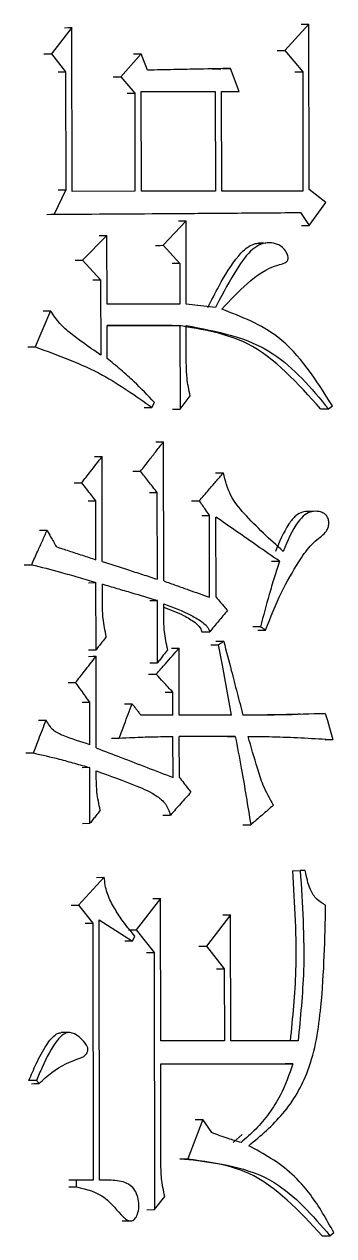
# Model space of a CAD drawing. Header units: millimetres. Extents: x 2301 to 4250, y 838 to 2217.
# Drawn here: x 3075.97 to 3078.01, y 1051.84 to 1059.85 of the extents above; entities that cross this region are included whole.
import ezdxf

# ---------------------------------------------------------------- set-up
doc = ezdxf.new("R2010")
doc.units = ezdxf.units.MM

msp = doc.modelspace()

# ---------------------------------------------------------------- linework, layer by layer
at = {"color": 7, "linetype": 'Continuous', "lineweight": 25}
for p, q in [((3076.2816, 1059.8226), (3076.1463, 1059.6494)), ((3076.2834, 1058.7409), (3076.2816, 1059.8226)), ((3077.8464, 1059.8452), (3077.6879, 1059.672)), ((3077.8483, 1058.7526), (3077.8464, 1059.8452)), ((3076.1463, 1059.6494), (3076.2397, 1059.5305)), ((3076.7385, 1059.6498), (3076.6036, 1059.4983)), ((3076.7808, 1059.5417), (3076.7385, 1059.6498)), ((3077.6879, 1059.672), (3077.8052, 1059.5314)), ((3077.2066, 1059.5503), (3077.2646, 1059.5515)), ((3077.3867, 1059.4014), (3077.3278, 1059.5528)), ((3076.2397, 1059.5305), (3076.2411, 1058.7517)), ((3076.6036, 1059.4983), (3076.6967, 1059.3902)), ((3077.8052, 1059.5314), (3077.8065, 1058.7418)), ((3076.6967, 1059.3902), (3076.6978, 1058.7411)), ((3076.7389, 1059.401), (3077.2272, 1059.4013)), ((3076.74, 1058.7411), (3076.7389, 1059.401)), ((3077.1761, 1059.4011), (3077.2272, 1059.4013)), ((3077.2272, 1059.4013), (3077.2284, 1058.7414)), ((3077.2692, 1059.4013), (3077.3867, 1059.4014)), ((3077.2704, 1058.7415), (3077.2692, 1059.4013)), ((3077.3354, 1059.4012), (3077.3867, 1059.4014)), ((3076.2411, 1058.7517), (3076.165, 1058.5893)), ((3076.1913, 1058.7514), (3076.2411, 1058.7517)), ((3076.6978, 1058.7411), (3076.2834, 1058.7409)), ((3077.2284, 1058.7414), (3076.74, 1058.7411)), ((3077.8065, 1058.7418), (3077.2704, 1058.7415)), ((3077.957, 1058.6662), (3077.8483, 1058.7526)), ((3077.8487, 1058.5147), (3077.957, 1058.6662)), ((3077.79, 1058.6012), (3077.8487, 1058.5147)), ((3077.0353, 1058.5466), (3076.884, 1058.3843)), ((3077.0362, 1057.9949), (3077.0353, 1058.5466)), ((3076.5125, 1058.4489), (3076.352, 1058.2866)), ((3076.5132, 1057.9946), (3076.5125, 1058.4489)), ((3076.884, 1058.3843), (3076.9937, 1058.2653)), ((3077.5437, 1058.3955), (3077.4918, 1058.3952)), ((3076.352, 1058.2866), (3076.4707, 1058.1568)), ((3076.9937, 1058.2653), (3076.9429, 1058.2651)), ((3076.9937, 1058.2653), (3076.9941, 1057.9949)), ((3076.4707, 1058.1568), (3076.4715, 1057.6592)), ((3076.1407, 1057.9511), (3076.0392, 1057.7131)), ((3076.0911, 1057.9509), (3076.1407, 1057.9511)), ((3076.9941, 1057.9949), (3076.5132, 1057.9946)), ((3077.2297, 1057.9734), (3077.0362, 1057.9949)), ((3076.5135, 1057.854), (3076.9944, 1057.8543)), ((3076.5138, 1057.6376), (3076.5135, 1057.854)), ((3076.9433, 1057.854), (3076.5135, 1057.8538)), ((3076.9436, 1057.854), (3076.9944, 1057.8543)), ((3076.9944, 1057.8543), (3076.9953, 1057.3026)), ((3077.0369, 1057.6055), (3077.0365, 1057.8543)), ((3075.9897, 1057.7127), (3076.0392, 1057.7129)), ((3076.9953, 1057.3026), (3077.0625, 1057.3892)), ((3076.7594, 1057.3131), (3076.8099, 1057.3133)), ((3076.8099, 1057.3133), (3076.8267, 1057.3458)), ((3076.9445, 1057.3024), (3076.9953, 1057.3026)), ((3077.9236, 1057.3029), (3077.976, 1057.3032)), ((3077.976, 1057.3032), (3078.001, 1057.3248)), ((3076.8878, 1056.1667), (3076.8862, 1057.0862)), ((3076.4823, 1056.2963), (3076.4811, 1056.9886)), ((3076.6843, 1056.8911), (3076.7347, 1056.8914)), ((3077.2305, 1056.8807), (3077.282, 1056.881)), ((3076.2961, 1056.8152), (3076.346, 1056.8154)), ((3076.8456, 1056.1775), (3076.8446, 1056.7508)), ((3076.44, 1056.3071), (3076.4393, 1056.6965)), ((3077.0716, 1056.6967), (3077.1226, 1056.6969)), ((3077.1909, 1056.0587), (3077.19, 1056.5996)), ((3077.2329, 1056.0588), (3077.232, 1056.5888)), ((3077.8952, 1056.6269), (3077.8429, 1056.6266)), ((3075.9667, 1056.2741), (3076.0162, 1056.2743)), ((3077.6001, 1056.2967), (3077.6518, 1056.297)), ((3076.3902, 1056.1554), (3076.4402, 1056.1556)), ((3076.441, 1055.7121), (3076.4402, 1056.1556)), ((3076.4828, 1056.015), (3076.4825, 1056.1448)), ((3076.7953, 1056.0366), (3076.8458, 1056.0369)), ((3076.8465, 1055.6258), (3076.8458, 1056.0369)), ((3076.8882, 1055.9287), (3076.888, 1056.0153)), ((3077.5269, 1055.8642), (3077.4754, 1055.864)), ((3077.1402, 1055.8313), (3077.1912, 1055.8315)), ((3076.3907, 1055.7119), (3076.441, 1055.7121)), ((3076.9903, 1055.2798), (3076.9896, 1055.7233)), ((3077.1991, 1055.7448), (3077.2503, 1055.7451)), ((3077.2838, 1055.7667), (3077.2327, 1055.7665)), ((3076.4421, 1055.0631), (3076.4411, 1055.6689)), ((3076.796, 1055.6256), (3076.8465, 1055.6258)), ((3076.7877, 1055.5499), (3076.8382, 1055.5501)), ((3076.2561, 1055.4954), (3076.3059, 1055.4957)), ((3076.8973, 1055.4309), (3076.948, 1055.4312)), ((3076.9482, 1055.2797), (3076.948, 1055.4312)), ((3076.3997, 1055.0847), (3076.3993, 1055.3659)), ((3076.0618, 1055.2466), (3076.1114, 1055.2469)), ((3076.9482, 1055.2797), (3076.7375, 1055.2796)), ((3077.335, 1055.28), (3076.9903, 1055.2798)), ((3077.7874, 1055.2869), (3077.9021, 1055.2909)), ((3076.9489, 1054.8687), (3076.9485, 1055.1391)), ((3077.3604, 1055.1394), (3076.9906, 1055.1391)), ((3076.991, 1054.8687), (3076.9906, 1055.1391)), ((3077.3092, 1055.1391), (3077.3604, 1055.1394)), ((3077.9526, 1055.1179), (3078.0047, 1055.1181)), ((3076.4, 1054.9333), (3076.35, 1054.933)), ((3076.4006, 1054.5655), (3076.4, 1054.9333)), ((3076.4424, 1054.8684), (3076.4423, 1054.9116)), ((3076.8818, 1054.6196), (3076.9325, 1054.6198)), ((3076.3507, 1054.5652), (3076.4006, 1054.5655)), ((3077.4107, 1054.5551), (3077.4621, 1054.5553)), ((3076.4943, 1054.2086), (3076.3253, 1054.0246)), ((3076.4442, 1054.2083), (3076.4943, 1054.2086)), ((3077.737, 1054.2524), (3077.7891, 1054.2526)), ((3077.8225, 1054.2526), (3077.7891, 1054.2526)), ((3076.3253, 1054.0246), (3076.4187, 1053.9056)), ((3076.866, 1054.0682), (3076.7061, 1053.8625)), ((3076.8676, 1053.1271), (3076.866, 1054.0682)), ((3077.3289, 1053.9603), (3077.1696, 1053.7546)), ((3077.3303, 1053.1273), (3077.3289, 1053.9603)), ((3076.4187, 1053.9056), (3076.4216, 1052.2073)), ((3076.4639, 1052.2073), (3076.4609, 1053.9273)), ((3076.4609, 1053.9273), (3076.6809, 1053.7868)), ((3076.7061, 1053.8625), (3076.8245, 1053.7112)), ((3076.6809, 1053.7868), (3076.6306, 1053.7865)), ((3076.6809, 1053.7868), (3076.6977, 1053.8193)), ((3076.8245, 1053.7112), (3076.8274, 1052.0129)), ((3077.1696, 1053.7546), (3077.2875, 1053.6033)), ((3077.2875, 1053.6033), (3077.2883, 1053.1273)), ((3076.2599, 1053.1825), (3076.2098, 1053.1823)), ((3077.2883, 1053.1273), (3076.8676, 1053.1271)), ((3077.7743, 1053.1276), (3077.3303, 1053.1273)), ((3076.8679, 1052.9756), (3077.7411, 1052.9761)), ((3076.869, 1052.3158), (3076.8679, 1052.9756)), ((3076.0475, 1052.8669), (3075.9977, 1052.8667)), ((3076.0644, 1052.8454), (3076.0475, 1052.8669)), ((3077.1463, 1052.608), (3077.0458, 1052.3483)), ((3077.2053, 1052.5215), (3077.1463, 1052.608)), ((3077.4058, 1052.5102), (3077.347, 1052.4565)), ((3076.9947, 1052.348), (3077.0458, 1052.3483)), ((3076.3115, 1052.2072), (3076.2616, 1052.207)), ((3076.4216, 1052.2073), (3076.3115, 1052.2072)), ((3076.3116, 1052.164), (3076.3115, 1052.2072)), ((3076.4994, 1052.2085), (3076.4639, 1052.2083)), ((3076.2617, 1052.1637), (3076.3116, 1052.164)), ((3076.8274, 1052.0129), (3076.8947, 1052.0994)), ((3076.613, 1051.9383), (3076.6634, 1051.9386)), ((3076.7768, 1052.0126), (3076.8274, 1052.0129)), ((3077.9852, 1051.8405), (3078.0102, 1051.8621)), ((3077.9329, 1051.8402), (3077.9852, 1051.8404))]:
    msp.add_line(p, q, dxfattribs=at)
at = {"color": 7, "linetype": 'Continuous', "lineweight": 25, "flags": 128}
for points in [[(3076.2318, 1059.8223), (3076.2595, 1059.8225), (3076.2816, 1059.8226)], [(3077.7945, 1059.8449), (3077.8235, 1059.8451), (3077.8464, 1059.8452)], [(3076.0966, 1059.6492), (3076.1243, 1059.6493), (3076.1463, 1059.6494)], [(3076.688, 1059.6496), (3076.7162, 1059.6497), (3076.7385, 1059.6498)], [(3077.6359, 1059.6718), (3077.665, 1059.6719), (3077.6879, 1059.672)], [(3077.2763, 1059.5526), (3077.3051, 1059.5527), (3077.3278, 1059.5528)], [(3076.19, 1059.5303), (3076.2177, 1059.5304), (3076.2397, 1059.5305)], [(3076.5534, 1059.498), (3076.5814, 1059.4982), (3076.6036, 1059.4983)], [(3077.7533, 1059.5312), (3077.7822, 1059.5313), (3077.8052, 1059.5314)], [(3076.6463, 1059.3899), (3076.6744, 1059.39), (3076.6967, 1059.3902)], [(3076.1154, 1058.5891), (3076.143, 1058.5892), (3076.165, 1058.5893)], [(3076.9845, 1058.5464), (3077.0128, 1058.5465), (3077.0353, 1058.5466)], [(3077.7965, 1058.5144), (3077.8257, 1058.5145), (3077.8487, 1058.5147)], [(3076.4623, 1058.4487), (3076.4903, 1058.4488), (3076.5125, 1058.4489)], [(3076.8334, 1058.384), (3076.8616, 1058.3842), (3076.884, 1058.3843)], [(3076.3021, 1058.2863), (3076.3299, 1058.2865), (3076.352, 1058.2866)], [(3076.4206, 1058.1566), (3076.4485, 1058.1567), (3076.4707, 1058.1568)], [(3076.8353, 1057.0859), (3076.8638, 1057.0861), (3076.8862, 1057.0862)], [(3076.431, 1056.9883), (3076.4589, 1056.9885), (3076.4811, 1056.9886)], [(3076.794, 1056.7506), (3076.8222, 1056.7507), (3076.8446, 1056.7508)], [(3076.389, 1056.6962), (3076.4172, 1056.6964), (3076.4393, 1056.6965)], [(3077.1387, 1056.5994), (3077.1674, 1056.5995), (3077.19, 1056.5996)], [(3076.0681, 1056.5013), (3076.0957, 1056.5015), (3076.1177, 1056.5016)], [(3077.5089, 1055.8424), (3077.5318, 1055.8425), (3077.5461, 1055.8425), (3077.5605, 1055.8426)], [(3076.9388, 1055.723), (3076.9671, 1055.7232), (3076.9896, 1055.7233)], [(3077.335, 1055.28), (3077.2994, 1055.4757), (3077.2748, 1055.6104), (3077.2503, 1055.7451)], [(3076.391, 1055.6686), (3076.4189, 1055.6687), (3076.4411, 1055.6689)], [(3076.3493, 1055.3657), (3076.3771, 1055.3658), (3076.3993, 1055.3659)], [(3076.6279, 1055.3551), (3076.656, 1055.3552), (3076.6782, 1055.3553)], [(3077.9021, 1055.2909), (3077.9313, 1055.2911), (3077.9543, 1055.2912)], [(3077.9543, 1055.2912), (3077.9681, 1055.2438), (3077.9819, 1055.1965), (3078.0047, 1055.1181)], [(3076.5436, 1055.1278), (3076.5719, 1055.128), (3076.5942, 1055.1281)], [(3075.9773, 1055.0301), (3076.0049, 1055.0303), (3076.0268, 1055.0304)], [(3076.2755, 1054.0243), (3076.3033, 1054.0244), (3076.3253, 1054.0246)], [(3076.8154, 1054.0679), (3076.8436, 1054.0681), (3076.866, 1054.0682)], [(3077.2776, 1053.96), (3077.3062, 1053.9602), (3077.3289, 1053.9603)], [(3076.3687, 1053.9054), (3076.3965, 1053.9055), (3076.4187, 1053.9056)], [(3076.6557, 1053.8623), (3076.6838, 1053.8624), (3076.7061, 1053.8625)], [(3076.774, 1053.7109), (3076.8021, 1053.7111), (3076.8245, 1053.7112)], [(3077.1186, 1053.7544), (3077.147, 1053.7545), (3077.1696, 1053.7546)], [(3077.2363, 1053.603), (3077.2649, 1053.6032), (3077.2875, 1053.6033)], [(3077.7411, 1052.9761), (3077.7245, 1052.9761), (3077.7068, 1052.976), (3077.6893, 1052.9759)], [(3076.0146, 1052.8451), (3076.0321, 1052.8452), (3076.0482, 1052.8453), (3076.0644, 1052.8454)], [(3077.0954, 1052.6078), (3077.1238, 1052.6079), (3077.1463, 1052.608)]]:
    msp.add_lwpolyline(points, dxfattribs=at)
at = {"color": 7, "linetype": 'Continuous', "lineweight": 25}
for points, knots in [([(3077.3278, 1059.5528), (3077.2613, 1059.5515), (3077.1371, 1059.5489), (3076.9548, 1059.5452), (3076.8388, 1059.5428), (3076.7808, 1059.5417)], [0, 0, 0, 0, 0.365157, 0.682577, 1, 1, 1, 1]), ([(3076.165, 1058.5893), (3076.4303, 1058.5911), (3076.8353, 1058.5938), (3077.376, 1058.5978), (3077.652, 1058.6), (3077.79, 1058.6012)], [0, 0, 0, 0, 0.487242, 0.743616, 1, 1, 1, 1]), ([(3077.1783, 1057.9732), (3077.203, 1058.0212), (3077.2644, 1058.1404), (3077.3479, 1058.2811), (3077.4372, 1058.3758), (3077.5008, 1058.3999), (3077.5424, 1058.4045), (3077.5619, 1058.3972), (3077.5629, 1058.3968)], [0, 0, 0, 0, 0.257229, 0.638919, 0.785449, 0.890225, 0.994686, 1, 1, 1, 1]), ([(3077.2716, 1057.9628), (3077.3262, 1058.0213), (3077.4359, 1058.1388), (3077.5817, 1058.2433), (3077.6766, 1058.2621), (3077.6976, 1058.2746), (3077.7047, 1058.282), (3077.7084, 1058.2906), (3077.7096, 1058.3016), (3077.7069, 1058.3187), (3077.6952, 1058.3445), (3077.6722, 1058.3726), (3077.6335, 1058.3955), (3077.5846, 1058.4034), (3077.5275, 1058.395), (3077.4476, 1058.3433), (3077.3509, 1058.2018), (3077.2769, 1058.0671), (3077.2327, 1057.9794), (3077.2297, 1057.9734)], [0, 0, 0, 0, 0.18163, 0.364882, 0.405351, 0.414707, 0.422093, 0.428253, 0.434385, 0.444972, 0.464049, 0.494572, 0.524891, 0.568286, 0.613424, 0.66332, 0.787219, 0.985383, 1, 1, 1, 1]), ([(3076.4715, 1057.6592), (3076.4312, 1057.6874), (3076.3648, 1057.7337), (3076.2733, 1057.8007), (3076.1984, 1057.8653), (3076.16, 1057.9224), (3076.1407, 1057.9511)], [0, 0, 0, 0, 0.3368644, 0.5553727, 0.7756395, 1, 1, 1, 1]), ([(3078.001, 1057.3248), (3077.8932, 1057.4952), (3077.7034, 1057.7954), (3077.402, 1057.9121), (3077.2717, 1057.9626)], [0, 0, 0, 0, 0.56753, 1, 1, 1, 1]), ([(3077.9236, 1057.3029), (3077.7731, 1057.472), (3077.5072, 1057.7707), (3077.1433, 1057.8288), (3076.9854, 1057.854)], [0, 0, 0, 0, 0.566016, 1, 1, 1, 1]), ([(3077.0365, 1057.8543), (3077.2385, 1057.8163), (3077.6047, 1057.7475), (3077.861, 1057.4407), (3077.976, 1057.3032)], [0, 0, 0, 0, 0.551707, 1, 1, 1, 1]), ([(3076.0392, 1057.7129), (3076.1904, 1057.6584), (3076.462, 1057.5606), (3076.7031, 1057.3892), (3076.8099, 1057.3133)], [0, 0, 0, 0, 0.556947, 1, 1, 1, 1]), ([(3076.8267, 1057.3458), (3076.7826, 1057.3924), (3076.7109, 1057.4679), (3076.6046, 1057.5626), (3076.5441, 1057.6126), (3076.5138, 1057.6376)], [0, 0, 0, 0, 0.4457179, 0.7226555, 1, 1, 1, 1]), ([(3077.0625, 1057.3892), (3077.0541, 1057.4289), (3077.039, 1057.5001), (3077.0375, 1057.5732), (3077.0369, 1057.6055)], [0, 0, 0, 0, 0.558835, 1, 1, 1, 1]), ([(3076.7347, 1056.8914), (3076.754, 1056.9161), (3076.7888, 1056.9609), (3076.8393, 1057.0259), (3076.8706, 1057.0661), (3076.8862, 1057.0862)], [0, 0, 0, 0, 0.380765, 0.690382, 1, 1, 1, 1]), ([(3076.346, 1056.8154), (3076.3653, 1056.8401), (3076.3975, 1056.8814), (3076.4425, 1056.9391), (3076.4682, 1056.9721), (3076.4811, 1056.9886)], [0, 0, 0, 0, 0.4283605, 0.7141801, 1, 1, 1, 1]), ([(3076.8446, 1056.7508), (3076.835, 1056.7632), (3076.8157, 1056.7879), (3076.779, 1056.8347), (3076.752, 1056.8692), (3076.7347, 1056.8914)], [0, 0, 0, 0, 0.2636094, 0.5272188, 1, 1, 1, 1]), ([(3077.1226, 1056.6969), (3077.1429, 1056.7204), (3077.1796, 1056.7628), (3077.2327, 1056.8241), (3077.2655, 1056.862), (3077.2819, 1056.8809)], [0, 0, 0, 0, 0.382246, 0.691123, 1, 1, 1, 1]), ([(3077.6768, 1056.3619), (3077.589, 1056.4419), (3077.4661, 1056.5538), (3077.3211, 1056.7261), (3077.2951, 1056.8289), (3077.282, 1056.8809)], [0, 0, 0, 0, 0.5534418, 0.7739919, 1, 1, 1, 1]), ([(3076.4393, 1056.6965), (3076.4296, 1056.7088), (3076.4092, 1056.7348), (3076.3781, 1056.7745), (3076.3567, 1056.8018), (3076.346, 1056.8154)], [0, 0, 0, 0, 0.311538, 0.655769, 1, 1, 1, 1]), ([(3077.19, 1056.5996), (3077.181, 1056.6126), (3077.1653, 1056.6353), (3077.1428, 1056.6677), (3077.1293, 1056.6872), (3077.1226, 1056.6969)], [0, 0, 0, 0, 0.400148, 0.700074, 1, 1, 1, 1]), ([(3077.6518, 1056.297), (3077.6028, 1056.3311), (3077.5084, 1056.3968), (3077.3685, 1056.4941), (3077.2775, 1056.5572), (3077.232, 1056.5888)], [0, 0, 0, 0, 0.350841, 0.67542, 1, 1, 1, 1]), ([(3077.5605, 1055.8426), (3077.5933, 1055.9265), (3077.6551, 1056.0845), (3077.7605, 1056.2653), (3077.839, 1056.3838), (3077.8967, 1056.4384), (3077.9369, 1056.4684), (3077.9639, 1056.4972), (3077.9766, 1056.5269), (3077.979, 1056.554), (3077.9738, 1056.58), (3077.9615, 1056.6012), (3077.9411, 1056.6174), (3077.9085, 1056.628), (3077.8646, 1056.6277), (3077.8148, 1056.605), (3077.742, 1056.5209), (3077.7051, 1056.431), (3077.6768, 1056.3619)], [0, 0, 0, 0, 0.1973577, 0.3716218, 0.4684312, 0.5172077, 0.5568316, 0.5884152, 0.6075284, 0.6266788, 0.6455739, 0.6637703, 0.6799899, 0.7065693, 0.7475335, 0.7882241, 0.8372977, 1, 1, 1, 1]), ([(3077.8428, 1056.6263), (3077.8297, 1056.6257), (3077.8006, 1056.6245), (3077.7538, 1056.5971), (3077.6872, 1056.5116), (3077.6512, 1056.4252), (3077.6248, 1056.3617)], [0, 0, 0, 0, 0.1173074, 0.2617797, 0.4577595, 1, 1, 1, 1]), ([(3076.0162, 1056.2743), (3076.0294, 1056.304), (3076.053, 1056.3566), (3076.0868, 1056.4324), (3076.1074, 1056.4785), (3076.1177, 1056.5016)], [0, 0, 0, 0, 0.391005, 0.695503, 1, 1, 1, 1]), ([(3076.1177, 1056.5016), (3076.1254, 1056.4875), (3076.1392, 1056.4624), (3076.1591, 1056.4264), (3076.1712, 1056.4044), (3076.1772, 1056.3934)], [0, 0, 0, 0, 0.39045, 0.695225, 1, 1, 1, 1]), ([(3076.1772, 1056.3934), (3076.205, 1056.3843), (3076.2627, 1056.3654), (3076.3503, 1056.3366), (3076.4101, 1056.3169), (3076.44, 1056.3071)], [0, 0, 0, 0, 0.316836, 0.658418, 1, 1, 1, 1]), ([(3076.0162, 1056.2743), (3076.0793, 1056.2584), (3076.1819, 1056.2324), (3076.3229, 1056.1912), (3076.4011, 1056.1675), (3076.4402, 1056.1556)], [0, 0, 0, 0, 0.443258, 0.721609, 1, 1, 1, 1]), ([(3076.4823, 1056.2963), (3076.5377, 1056.2782), (3076.626, 1056.2493), (3076.7471, 1056.2098), (3076.8128, 1056.1883), (3076.8456, 1056.1775)], [0, 0, 0, 0, 0.457133, 0.728566, 1, 1, 1, 1]), ([(3077.6518, 1056.297), (3077.6402, 1056.2605), (3077.6169, 1056.1874), (3077.5732, 1056.044), (3077.5452, 1055.9355), (3077.5269, 1055.8642)], [0, 0, 0, 0, 0.255842, 0.511695, 1, 1, 1, 1]), ([(3076.8458, 1056.0369), (3076.7902, 1056.0534), (3076.7019, 1056.0797), (3076.5807, 1056.1157), (3076.5153, 1056.1351), (3076.4825, 1056.1448)], [0, 0, 0, 0, 0.460095, 0.730047, 1, 1, 1, 1]), ([(3076.8878, 1056.1667), (3076.9152, 1056.157), (3076.9701, 1056.1374), (3077.0711, 1056.1014), (3077.1447, 1056.0752), (3077.1909, 1056.0587)], [0, 0, 0, 0, 0.271219, 0.542438, 1, 1, 1, 1]), ([(3077.2329, 1056.0588), (3077.2431, 1056.0471), (3077.2609, 1056.0268), (3077.2861, 1055.998), (3077.3011, 1055.9808), (3077.3087, 1055.9723)], [0, 0, 0, 0, 0.404836, 0.702418, 1, 1, 1, 1]), ([(3076.5085, 1055.7987), (3076.5, 1055.8385), (3076.4849, 1055.9096), (3076.4834, 1055.9828), (3076.4828, 1056.015)], [0, 0, 0, 0, 0.558835, 1, 1, 1, 1]), ([(3076.888, 1056.0153), (3076.9498, 1055.9925), (3077.0391, 1055.9596), (3077.1318, 1055.9039), (3077.1752, 1055.8684), (3077.1859, 1055.8439), (3077.1912, 1055.8316)], [0, 0, 0, 0, 0.5541785, 0.8003972, 0.8992106, 1, 1, 1, 1]), ([(3076.888, 1055.9937), (3076.9324, 1055.9771), (3077.0042, 1055.9502), (3077.0806, 1055.9036), (3077.1239, 1055.8682), (3077.1346, 1055.8437), (3077.1399, 1055.8313)], [0, 0, 0, 0, 0.472223, 0.763647, 0.880628, 1, 1, 1, 1]), ([(3077.3087, 1055.9723), (3077.2987, 1055.9603), (3077.2788, 1055.9364), (3077.2397, 1055.8895), (3077.2105, 1055.8546), (3077.1913, 1055.8316)], [0, 0, 0, 0, 0.254567, 0.509134, 1, 1, 1, 1]), ([(3076.9138, 1055.7124), (3076.9054, 1055.7522), (3076.8902, 1055.8233), (3076.8888, 1055.8965), (3076.8882, 1055.9287)], [0, 0, 0, 0, 0.558835, 1, 1, 1, 1]), ([(3076.5085, 1055.7987), (3076.4989, 1055.7863), (3076.4828, 1055.7657), (3076.4603, 1055.7369), (3076.4474, 1055.7204), (3076.441, 1055.7121)], [0, 0, 0, 0, 0.42836, 0.71418, 1, 1, 1, 1]), ([(3076.8382, 1055.5501), (3076.8587, 1055.5735), (3076.8941, 1055.614), (3076.9446, 1055.6717), (3076.9746, 1055.7061), (3076.9896, 1055.7233)], [0, 0, 0, 0, 0.404831, 0.702416, 1, 1, 1, 1]), ([(3076.9138, 1055.7124), (3076.9042, 1055.7001), (3076.8882, 1055.6794), (3076.8658, 1055.6506), (3076.8529, 1055.6341), (3076.8465, 1055.6258)], [0, 0, 0, 0, 0.42836, 0.71418, 1, 1, 1, 1]), ([(3077.2838, 1055.7667), (3077.3004, 1055.7029), (3077.3299, 1055.5899), (3077.3721, 1055.4277), (3077.3977, 1055.3292), (3077.4105, 1055.28)], [0, 0, 0, 0, 0.393352, 0.696676, 1, 1, 1, 1]), ([(3076.3059, 1055.4957), (3076.3252, 1055.5204), (3076.3574, 1055.5616), (3076.4025, 1055.6194), (3076.4282, 1055.6524), (3076.4411, 1055.6689)], [0, 0, 0, 0, 0.42836, 0.71418, 1, 1, 1, 1]), ([(3076.948, 1055.4312), (3076.9375, 1055.4426), (3076.9165, 1055.4653), (3076.8799, 1055.505), (3076.8538, 1055.5332), (3076.8382, 1055.5501)], [0, 0, 0, 0, 0.286959, 0.573919, 1, 1, 1, 1]), ([(3076.3993, 1055.3659), (3076.39, 1055.3788), (3076.3716, 1055.4044), (3076.3405, 1055.4477), (3076.3186, 1055.4781), (3076.3059, 1055.4957)], [0, 0, 0, 0, 0.296437, 0.592873, 1, 1, 1, 1]), ([(3076.5942, 1055.1281), (3076.6055, 1055.1587), (3076.6252, 1055.2119), (3076.6532, 1055.2876), (3076.6699, 1055.3327), (3076.6782, 1055.3553)], [0, 0, 0, 0, 0.404258, 0.702129, 1, 1, 1, 1]), ([(3076.6782, 1055.3553), (3076.6832, 1055.349), (3076.6931, 1055.3364), (3076.7079, 1055.3175), (3076.7227, 1055.2985), (3076.7325, 1055.2859), (3076.7375, 1055.2796)], [0, 0, 0, 0, 0.25, 0.5, 0.75, 1, 1, 1, 1]), ([(3076.0268, 1055.0304), (3076.0387, 1055.0607), (3076.0587, 1055.112), (3076.0869, 1055.1841), (3076.1032, 1055.2259), (3076.1113, 1055.2468)], [0, 0, 0, 0, 0.4210481, 0.7105241, 1, 1, 1, 1]), ([(3076.3997, 1055.0847), (3076.3417, 1055.1034), (3076.2605, 1055.1295), (3076.1538, 1055.1744), (3076.1257, 1055.2225), (3076.1114, 1055.2468)], [0, 0, 0, 0, 0.554938, 0.774738, 1, 1, 1, 1]), ([(3077.9543, 1055.2912), (3077.8574, 1055.2872), (3077.7186, 1055.2816), (3077.5371, 1055.2802), (3077.4527, 1055.2801), (3077.4105, 1055.28)], [0, 0, 0, 0, 0.535662, 0.767824, 1, 1, 1, 1]), ([(3077.7876, 1055.2863), (3077.7861, 1055.2862), (3077.7836, 1055.2861), (3077.7402, 1055.2847), (3077.62, 1055.2815), (3077.5125, 1055.2805), (3077.4543, 1055.2802), (3077.4315, 1055.2801), (3077.4232, 1055.2801), (3077.4197, 1055.28), (3077.4198, 1055.28), (3077.4198, 1055.28)], [0, 0, 0, 0, 0.038955, 0.06494, 0.50828, 0.783718, 0.908523, 0.94466, 0.981924, 0.997002, 1, 1, 1, 1]), ([(3076.5942, 1055.1281), (3076.6237, 1055.1297), (3076.6975, 1055.1336), (3076.8157, 1055.1376), (3076.9042, 1055.1386), (3076.9485, 1055.1391)], [0, 0, 0, 0, 0.249757, 0.624822, 1, 1, 1, 1]), ([(3077.3604, 1055.1394), (3077.3737, 1055.0697), (3077.3987, 1054.9379), (3077.4321, 1054.743), (3077.4521, 1054.6179), (3077.4621, 1054.5553)], [0, 0, 0, 0, 0.359205, 0.679574, 1, 1, 1, 1]), ([(3077.4443, 1055.1394), (3077.5062, 1055.139), (3077.6308, 1055.1381), (3077.8177, 1055.13), (3077.9423, 1055.1221), (3078.0047, 1055.1181)], [0, 0, 0, 0, 0.33056, 0.665221, 1, 1, 1, 1]), ([(3077.6125, 1054.685), (3077.5882, 1054.7278), (3077.5445, 1054.8049), (3077.4963, 1054.9615), (3077.4646, 1055.0699), (3077.4443, 1055.1394)], [0, 0, 0, 0, 0.308167, 0.555958, 1, 1, 1, 1]), ([(3076.4421, 1055.0631), (3076.4968, 1055.0421), (3076.6088, 1054.9993), (3076.7777, 1054.9345), (3076.8919, 1054.8906), (3076.9489, 1054.8687)], [0, 0, 0, 0, 0.323157, 0.661578, 1, 1, 1, 1]), ([(3076.0268, 1055.0304), (3076.0839, 1055.0172), (3076.1751, 1054.9963), (3076.2991, 1054.9622), (3076.3664, 1054.9429), (3076.4, 1054.9333)], [0, 0, 0, 0, 0.455912, 0.727931, 1, 1, 1, 1]), ([(3076.4423, 1054.9116), (3076.5321, 1054.8797), (3076.6688, 1054.8311), (3076.8233, 1054.7631), (3076.9047, 1054.6974), (3076.9231, 1054.646), (3076.9325, 1054.6199)], [0, 0, 0, 0, 0.493627, 0.751972, 0.874128, 1, 1, 1, 1]), ([(3076.4682, 1054.652), (3076.4597, 1054.6918), (3076.4445, 1054.7629), (3076.4431, 1054.8361), (3076.4424, 1054.8684)], [0, 0, 0, 0, 0.558835, 1, 1, 1, 1]), ([(3076.991, 1054.8687), (3077.0007, 1054.8564), (3077.0182, 1054.834), (3077.0435, 1054.8015), (3077.0591, 1054.7814), (3077.067, 1054.7714)], [0, 0, 0, 0, 0.380769, 0.690385, 1, 1, 1, 1]), ([(3077.067, 1054.7714), (3077.0558, 1054.7588), (3077.0334, 1054.7335), (3076.9997, 1054.6956), (3076.9661, 1054.6578), (3076.9437, 1054.6325), (3076.9325, 1054.6199)], [0, 0, 0, 0, 0.25, 0.5, 0.75, 1, 1, 1, 1]), ([(3077.6125, 1054.685), (3077.5874, 1054.6634), (3077.5373, 1054.6202), (3077.4872, 1054.5769), (3077.4621, 1054.5553)], [0, 0, 0, 0, 0.499635, 1, 1, 1, 1]), ([(3076.4682, 1054.652), (3076.4585, 1054.6397), (3076.4425, 1054.6191), (3076.4199, 1054.5902), (3076.4071, 1054.5737), (3076.4006, 1054.5655)], [0, 0, 0, 0, 0.4283603, 0.7141801, 1, 1, 1, 1]), ([(3076.6977, 1053.8193), (3076.6668, 1053.8568), (3076.6157, 1053.9189), (3076.5546, 1054.0154), (3076.508, 1054.105), (3076.4989, 1054.1739), (3076.4943, 1054.2086)], [0, 0, 0, 0, 0.334836, 0.553745, 0.775373, 1, 1, 1, 1]), ([(3077.737, 1054.2524), (3077.7513, 1054.0319), (3077.7756, 1053.6559), (3077.7378, 1053.282), (3077.7222, 1053.1274)], [0, 0, 0, 0, 0.586461, 1, 1, 1, 1]), ([(3077.7891, 1054.2526), (3077.8034, 1054.0321), (3077.8277, 1053.6561), (3077.7899, 1053.2822), (3077.7743, 1053.1276)], [0, 0, 0, 0, 0.586461, 1, 1, 1, 1]), ([(3077.9565, 1054.0255), (3077.9362, 1054.0367), (3077.8947, 1054.0593), (3077.8441, 1054.1404), (3077.8307, 1054.2097), (3077.8225, 1054.2526)], [0, 0, 0, 0, 0.268928, 0.548046, 1, 1, 1, 1]), ([(3077.4489, 1052.4352), (3077.5279, 1052.5012), (3077.6867, 1052.6341), (3077.8718, 1052.9495), (3077.9446, 1053.4335), (3077.952, 1053.8017), (3077.9565, 1054.0255)], [0, 0, 0, 0, 0.189623, 0.381301, 0.623814, 1, 1, 1, 1]), ([(3075.9977, 1052.8667), (3076.0133, 1052.9033), (3076.048, 1052.9847), (3076.0968, 1053.0773), (3076.1433, 1053.1433), (3076.1733, 1053.1712), (3076.1978, 1053.1828), (3076.2079, 1053.1817), (3076.2094, 1053.1816)], [0, 0, 0, 0, 0.297354, 0.662144, 0.788121, 0.915139, 0.986847, 1, 1, 1, 1]), ([(3076.0644, 1052.8454), (3076.0918, 1052.8713), (3076.1731, 1052.9484), (3076.2795, 1052.9952), (3076.3608, 1053.0235), (3076.3763, 1053.0389), (3076.3849, 1053.0551), (3076.3879, 1053.0697), (3076.3858, 1053.085), (3076.3716, 1053.1135), (3076.3415, 1053.1449), (3076.3042, 1053.1741), (3076.2708, 1053.1837), (3076.2445, 1053.1817), (3076.2153, 1053.1659), (3076.1522, 1053.0966), (3076.0996, 1052.9886), (3076.0597, 1052.8955), (3076.0475, 1052.8669)], [0, 0, 0, 0, 0.115814, 0.344663, 0.368828, 0.39319, 0.409897, 0.422378, 0.434923, 0.453158, 0.514672, 0.566579, 0.59965, 0.62581, 0.651927, 0.703898, 0.90891, 1, 1, 1, 1]), ([(3077.7411, 1052.9761), (3077.7159, 1052.9046), (3077.6747, 1052.7874), (3077.5842, 1052.6475), (3077.498, 1052.5423), (3077.4315, 1052.4851), (3077.3985, 1052.4567)], [0, 0, 0, 0, 0.3463703, 0.567178, 0.7849776, 1, 1, 1, 1]), ([(3077.3985, 1052.4567), (3077.3699, 1052.4647), (3077.323, 1052.4777), (3077.259, 1052.5011), (3077.2232, 1052.5147), (3077.2053, 1052.5215)], [0, 0, 0, 0, 0.438752, 0.719321, 1, 1, 1, 1]), ([(3078.0102, 1051.8621), (3077.962, 1051.9484), (3077.883, 1052.0895), (3077.7381, 1052.2509), (3077.598, 1052.355), (3077.4985, 1052.4085), (3077.4489, 1052.4351)], [0, 0, 0, 0, 0.347372, 0.56793, 0.785018, 1, 1, 1, 1]), ([(3077.9329, 1051.8402), (3077.7816, 1052.0044), (3077.514, 1052.2949), (3077.152, 1052.3319), (3076.9947, 1052.348)], [0, 0, 0, 0, 0.5655168, 1, 1, 1, 1]), ([(3077.0458, 1052.3483), (3077.2471, 1052.3213), (3077.6118, 1052.2725), (3077.8697, 1051.9741), (3077.9852, 1051.8404)], [0, 0, 0, 0, 0.551895, 1, 1, 1, 1]), ([(3076.8947, 1052.0994), (3076.8862, 1052.1392), (3076.8711, 1052.2103), (3076.8696, 1052.2835), (3076.869, 1052.3158)], [0, 0, 0, 0, 0.558835, 1, 1, 1, 1]), ([(3076.3116, 1052.164), (3076.3792, 1052.1476), (3076.5016, 1052.1179), (3076.5866, 1051.9933), (3076.6463, 1051.942), (3076.673, 1051.935), (3076.6917, 1051.9447), (3076.7067, 1051.9629), (3076.7206, 1051.9961), (3076.7258, 1052.0439), (3076.7184, 1052.0947), (3076.7001, 1052.1415), (3076.6518, 1052.1915), (3076.5664, 1052.2089), (3076.498, 1052.2078), (3076.4639, 1052.2073)], [0, 0, 0, 0, 0.230315, 0.416653, 0.453363, 0.487574, 0.504133, 0.522235, 0.561764, 0.612067, 0.663426, 0.714082, 0.762172, 0.881162, 1, 1, 1, 1])]:
    msp.add_open_spline(points, degree=3, knots=knots, dxfattribs=at)
for points in [[(3077.5269, 1055.8642), (3077.5325, 1055.8606), (3077.5437, 1055.8534), (3077.5549, 1055.8462), (3077.5604, 1055.8426)], [(3077.2838, 1055.7667), (3077.2782, 1055.7631), (3077.267, 1055.7559), (3077.2558, 1055.7487), (3077.2503, 1055.7451)]]:
    msp.add_open_spline(points, degree=3, dxfattribs=at)

doc.saveas('drawing.dxf')
